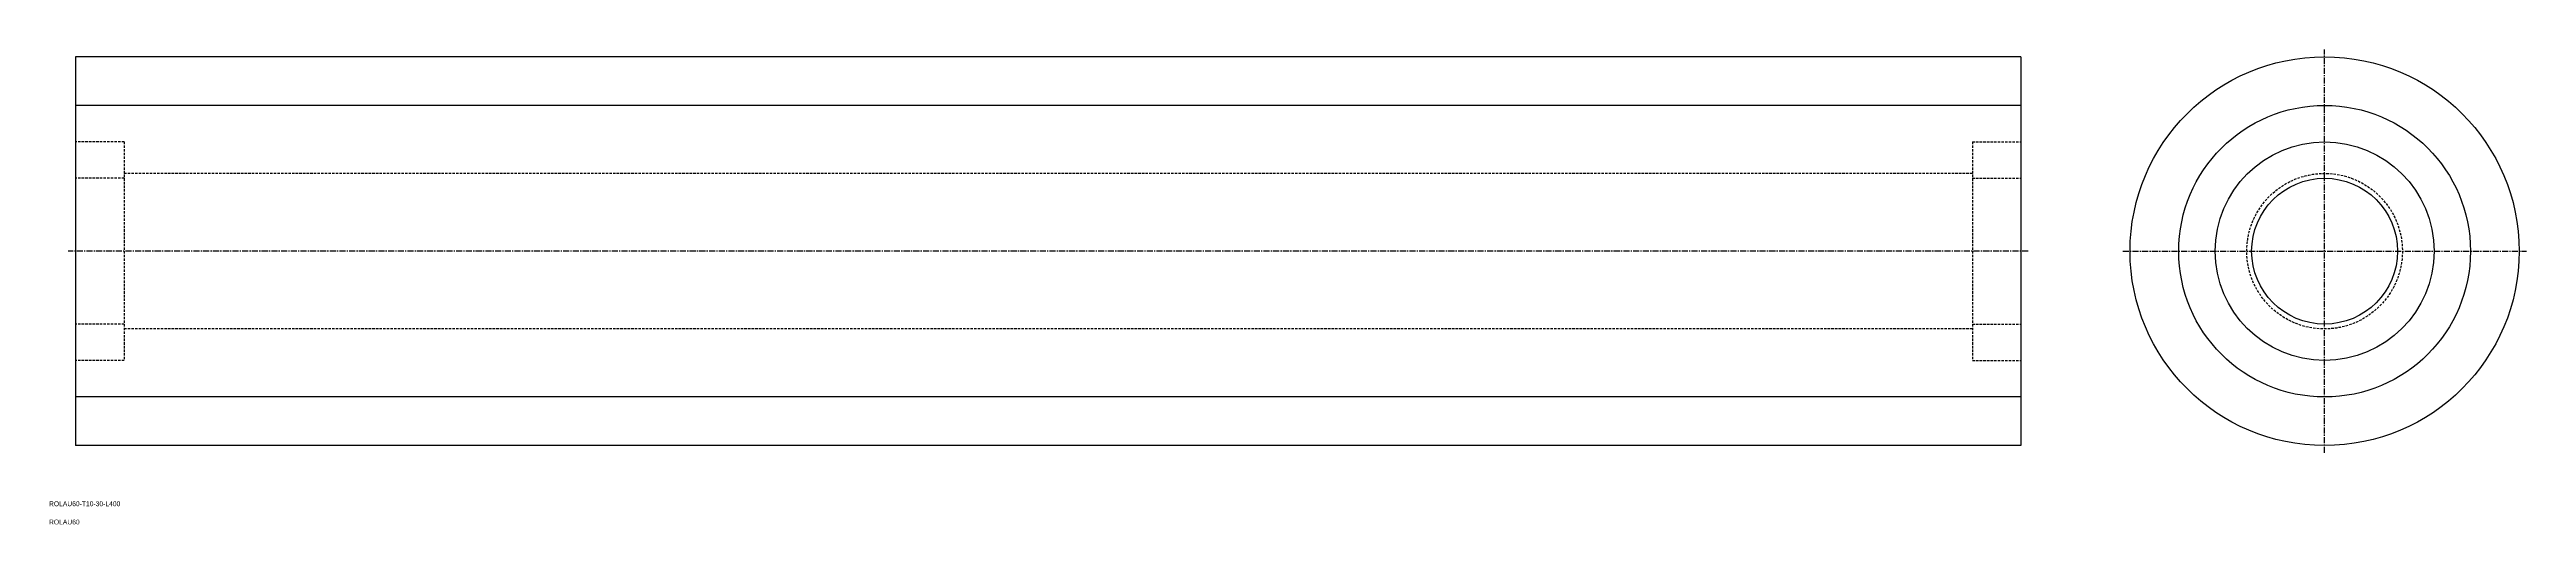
# Model space of a CAD drawing. Extents: x 32 to 541, y -30 to 67.
import ezdxf

# ---------------------------------------------------------------- set-up
doc = ezdxf.new("R2010")
doc.units = 0
doc.linetypes.add('CENTER', pattern=[2, 1.25, -0.25, 0.25, -0.25])
doc.linetypes.add('DASHED', pattern=[0.75, 0.5, -0.25])
doc.layers.get('0').update_dxf_attribs({"linetype": 'CONTINUOUS'})
doc.layers.add('CENTER', color=1, linetype='CENTER')

msp = doc.modelspace()

# ---------------------------------------------------------------- linework, layer by layer
at = {"color": 7, "linetype": 'CONTINUOUS'}
for p, q in [((37.21, 65.85), (37.21, -14.15)), ((437.21, 65.85), (37.21, 65.85)), ((437.21, 65.85), (437.21, -14.15)), ((437.21, 55.85), (37.21, 55.85)), ((437.21, -4.15), (37.21, -4.15)), ((437.21, -14.15), (37.21, -14.15))]:
    msp.add_line(p, q, dxfattribs=at)
at = {"color": 3, "linetype": 'DASHED'}
for p, q in [((47.21, 48.35), (37.21, 48.35)), ((47.21, 48.35), (47.21, 3.35)), ((427.21, 48.35), (437.21, 48.35)), ((427.21, 48.35), (427.21, 3.35)), ((47.21, 40.85), (37.21, 40.85)), ((427.21, 41.85), (47.21, 41.85)), ((427.21, 40.85), (437.21, 40.85)), ((47.21, 10.85), (37.21, 10.85)), ((427.21, 10.85), (437.21, 10.85)), ((427.21, 9.85), (47.21, 9.85)), ((47.21, 3.35), (37.21, 3.35)), ((427.21, 3.35), (437.21, 3.35))]:
    msp.add_line(p, q, dxfattribs=at)
at = {"color": 7, "linetype": 'CONTINUOUS'}
for radius in [40, 30, 22.5, 15]:
    msp.add_circle((499.64, 25.85), radius, dxfattribs=at)
at = {"color": 3, "linetype": 'DASHED'}
msp.add_circle((499.64, 25.85), 16, dxfattribs=at)
at = {"layer": 'CENTER', "color": 1, "linetype": 'CENTER'}
for p, q in [((499.64, -15.65), (499.64, 67.35)), ((438.71, 25.85), (35.71, 25.85)), ((458.14, 25.85), (541.14, 25.85))]:
    msp.add_line(p, q, dxfattribs=at)

# ---------------------------------------------------------------- texts
at = {"color": 7, "linetype": 'CONTINUOUS'}
for s, p in [('ROLAU60-T10-30-L400', (31.75, -26.63)), ('ROLAU60', (31.75, -30.38))]:
    msp.add_text(s, height=1, dxfattribs=at).set_placement(p)

doc.saveas('drawing.dxf')
